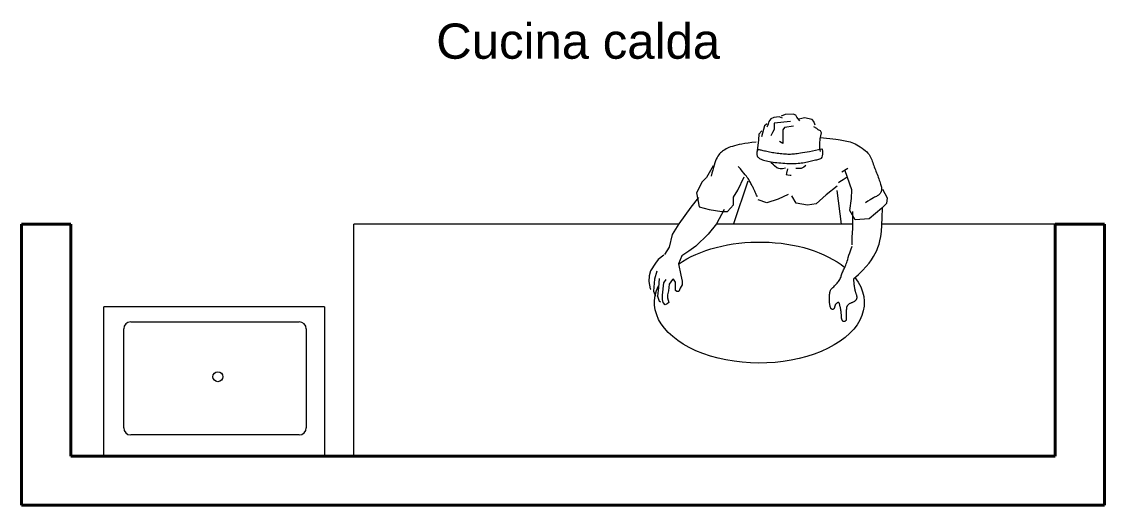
# Model space of a CAD drawing. Header units: inches. Extents: x -2770 to 3095, y -2847 to 3009.
# Drawn here: x 43.92 to 45.575, y 112.545 to 113.283 of the extents above; entities that cross this region are included whole.
import ezdxf

# ---------------------------------------------------------------- set-up
doc = ezdxf.new("R2010")
doc.units = ezdxf.units.IN
doc.header["$LTSCALE"] = 0.1
doc.header["$MEASUREMENT"] = 0
doc.layers.add('ARREDI attrezzature - furniture', color=175, linetype='Continuous', lineweight=9)
doc.layers.add('MURATURA sezioni - section wall', color=7, linetype='Continuous', lineweight=40)
doc.layers.add('SCRITTE - txt', color=252, linetype='Continuous')
doc.styles.add('style1', font='Arial.ttf')

msp = doc.modelspace()

# ---------------------------------------------------------------- linework, layer by layer
at = {"layer": 'ARREDI attrezzature - furniture'}
for p, q in [((45.06242, 113.13057), (45.06162, 113.12667)), ((45.06582, 113.13458), (45.06242, 113.13057)), ((45.07013, 113.13669), (45.06582, 113.13458)), ((45.07816, 113.13767), (45.07013, 113.13669)), ((45.07078, 113.12831), (45.07066, 113.11846)), ((45.09559, 113.13057), (45.07078, 113.12831)), ((45.08317, 113.13585), (45.07816, 113.13767)), ((45.08733, 113.1412), (45.08153, 113.13871)), ((45.09965, 113.14213), (45.08733, 113.1412)), ((45.10373, 113.14033), (45.09965, 113.14213)), ((45.10537, 113.13734), (45.10373, 113.14033)), ((45.10977, 113.13188), (45.10537, 113.13734)), ((45.11299, 113.13549), (45.10831, 113.13406)), ((45.1171, 113.13652), (45.11299, 113.13549)), ((45.12899, 113.13381), (45.1171, 113.13652)), ((45.13119, 113.13054), (45.12899, 113.13381)), ((45.13336, 113.12498), (45.13119, 113.13054)), ((45.05162, 113.11626), (45.04727, 113.11118)), ((45.05581, 113.12417), (45.05151, 113.10708)), ((45.05977, 113.12736), (45.05581, 113.12417)), ((45.06162, 113.12626), (45.0597, 113.12197)), ((45.06162, 113.12667), (45.06162, 113.12626)), ((45.06799, 113.11377), (45.06551, 113.10907)), ((45.07066, 113.11846), (45.06799, 113.11377)), ((45.08407, 113.11802), (45.08382, 113.09724)), ((45.08635, 113.12164), (45.08407, 113.11802)), ((45.10017, 113.12363), (45.08635, 113.12164)), ((45.13572, 113.12023), (45.13109, 113.12244)), ((45.13793, 113.11804), (45.13572, 113.12023)), ((45.14127, 113.11652), (45.13793, 113.11804)), ((45.14075, 113.10451), (45.14309, 113.11325)), ((45.14309, 113.11325), (45.14127, 113.11652)), ((45.01714, 113.09544), (45.01343, 113.0946)), ((45.02122, 113.09624), (45.01714, 113.09544)), ((45.02576, 113.09701), (45.02122, 113.09624)), ((45.0309, 113.09776), (45.02576, 113.09701)), ((45.03674, 113.09849), (45.0309, 113.09776)), ((45.04341, 113.09923), (45.03674, 113.09849)), ((45.04679, 113.10282), (45.04473, 113.08611)), ((45.04727, 113.11118), (45.04679, 113.10282)), ((45.08382, 113.09724), (45.07882, 113.10027)), ((45.14057, 113.08993), (45.14066, 113.09695)), ((45.14066, 113.09695), (45.14075, 113.10451)), ((45.1417, 113.10612), (45.16479, 113.10372)), ((45.16479, 113.10372), (45.16843, 113.10326)), ((45.16843, 113.10326), (45.17151, 113.10281)), ((45.17151, 113.10281), (45.17427, 113.10236)), ((45.17427, 113.10236), (45.17689, 113.10189)), ((45.17689, 113.10189), (45.17942, 113.10139)), ((45.17942, 113.10139), (45.1819, 113.10083)), ((45.1819, 113.10083), (45.18434, 113.1002)), ((45.18434, 113.1002), (45.18678, 113.09946)), ((45.18678, 113.09946), (45.18924, 113.09861)), ((45.18924, 113.09861), (45.19174, 113.0976)), ((45.19174, 113.0976), (45.19431, 113.09643)), ((45.19431, 113.09643), (45.19697, 113.09508)), ((45.19697, 113.09508), (45.19967, 113.09355)), ((44.98591, 113.07962), (44.98466, 113.07773)), ((44.98722, 113.0813), (44.98591, 113.07962)), ((44.9886, 113.0828), (44.98722, 113.0813)), ((44.99006, 113.08416), (44.9886, 113.0828)), ((44.99163, 113.08541), (44.99006, 113.08416)), ((44.99331, 113.08657), (44.99163, 113.08541)), ((44.99513, 113.08768), (44.99331, 113.08657)), ((44.99709, 113.08876), (44.99513, 113.08768)), ((44.99924, 113.08981), (44.99709, 113.08876)), ((45.00157, 113.09083), (44.99924, 113.08981)), ((45.00414, 113.09183), (45.00157, 113.09083)), ((45.00695, 113.09279), (45.00414, 113.09183)), ((45.01004, 113.09371), (45.00695, 113.09279)), ((45.01343, 113.0946), (45.01004, 113.09371)), ((45.04427, 113.08253), (45.04424, 113.08163)), ((45.04424, 113.08163), (45.04427, 113.08071)), ((45.04432, 113.08339), (45.04427, 113.08253)), ((45.04427, 113.08071), (45.04437, 113.07976)), ((45.04438, 113.0842), (45.04432, 113.08339)), ((45.04437, 113.07976), (45.04459, 113.07882)), ((45.04446, 113.08494), (45.04438, 113.0842)), ((45.04459, 113.08561), (45.04446, 113.08494)), ((45.04478, 113.08619), (45.04459, 113.08561)), ((45.04459, 113.07882), (45.04493, 113.07789)), ((45.04506, 113.08668), (45.04478, 113.08619)), ((45.04544, 113.08707), (45.04506, 113.08668)), ((45.04596, 113.08734), (45.04544, 113.08707)), ((45.04664, 113.08748), (45.04596, 113.08734)), ((45.04748, 113.08749), (45.04664, 113.08748)), ((45.04849, 113.08738), (45.04748, 113.08749)), ((45.04966, 113.08717), (45.04849, 113.08738)), ((45.05098, 113.08687), (45.04966, 113.08717)), ((45.05244, 113.08651), (45.05098, 113.08687)), ((45.05403, 113.0861), (45.05244, 113.08651)), ((45.05575, 113.08566), (45.05403, 113.0861)), ((45.05758, 113.08521), (45.05575, 113.08566)), ((45.05951, 113.08476), (45.05758, 113.08521)), ((45.06154, 113.08431), (45.05951, 113.08476)), ((45.06365, 113.08388), (45.06154, 113.08431)), ((45.06584, 113.08346), (45.06365, 113.08388)), ((45.06809, 113.08306), (45.06584, 113.08346)), ((45.0704, 113.08268), (45.06809, 113.08306)), ((45.07276, 113.08232), (45.0704, 113.08268)), ((45.07515, 113.08198), (45.07276, 113.08232)), ((45.07757, 113.08167), (45.07515, 113.08198)), ((45.07999, 113.08139), (45.07757, 113.08167)), ((45.08241, 113.08114), (45.07999, 113.08139)), ((45.0848, 113.08093), (45.08241, 113.08114)), ((45.08715, 113.08076), (45.0848, 113.08093)), ((45.08943, 113.08064), (45.08715, 113.08076)), ((45.09163, 113.08056), (45.08943, 113.08064)), ((45.09374, 113.08054), (45.09163, 113.08056)), ((45.09574, 113.08056), (45.09374, 113.08054)), ((45.09768, 113.08065), (45.09574, 113.08056)), ((45.09961, 113.08078), (45.09768, 113.08065)), ((45.10159, 113.08097), (45.09961, 113.08078)), ((45.10366, 113.08121), (45.10159, 113.08097)), ((45.10589, 113.0815), (45.10366, 113.08121)), ((45.10832, 113.08185), (45.10589, 113.0815)), ((45.11102, 113.08225), (45.10832, 113.08185)), ((45.11401, 113.0827), (45.11102, 113.08225)), ((45.11733, 113.08322), (45.11401, 113.0827)), ((45.12095, 113.08382), (45.11733, 113.08322)), ((45.12488, 113.08452), (45.12095, 113.08382)), ((45.12913, 113.08533), (45.12488, 113.08452)), ((45.13369, 113.08626), (45.12913, 113.08533)), ((45.13855, 113.08732), (45.13369, 113.08626)), ((45.14372, 113.08854), (45.13855, 113.08732)), ((45.14163, 113.08492), (45.14057, 113.08993)), ((45.1449, 113.08422), (45.14447, 113.0888)), ((45.14462, 113.0781), (45.14494, 113.08071)), ((45.14494, 113.08071), (45.1449, 113.08422)), ((45.19967, 113.09355), (45.20237, 113.09189)), ((45.20237, 113.09189), (45.20502, 113.09011)), ((45.20502, 113.09011), (45.20755, 113.08823)), ((45.20755, 113.08823), (45.20993, 113.08629)), ((45.20993, 113.08629), (45.21211, 113.0843)), ((45.21211, 113.0843), (45.21402, 113.08229)), ((45.21402, 113.08229), (45.21564, 113.08028)), ((45.21564, 113.08028), (45.217, 113.07826)), ((44.9774, 113.06315), (44.96749, 113.04545)), ((44.97888, 113.06422), (44.97778, 113.06055)), ((44.97999, 113.06754), (44.97888, 113.06422)), ((44.98112, 113.07053), (44.97999, 113.06754)), ((44.98228, 113.07321), (44.98112, 113.07053)), ((44.98346, 113.0756), (44.98228, 113.07321)), ((44.98466, 113.07773), (44.98346, 113.0756)), ((45.01909, 113.05827), (45.0156, 113.06214)), ((45.04493, 113.07789), (45.04544, 113.07698)), ((45.04544, 113.07698), (45.04613, 113.0761)), ((45.04613, 113.0761), (45.04703, 113.07527)), ((45.04703, 113.07527), (45.04813, 113.07449)), ((45.04813, 113.07449), (45.04944, 113.07375)), ((45.04944, 113.07375), (45.05094, 113.07305)), ((45.05094, 113.07305), (45.05263, 113.07239)), ((45.05263, 113.07239), (45.0545, 113.07177)), ((45.0545, 113.07177), (45.05655, 113.07119)), ((45.05655, 113.07119), (45.05877, 113.07064)), ((45.05877, 113.07064), (45.06114, 113.07012)), ((45.06114, 113.07012), (45.06367, 113.06963)), ((45.06367, 113.06963), (45.06632, 113.06918)), ((45.06963, 113.06461), (45.06538, 113.06804)), ((45.06632, 113.06918), (45.06908, 113.06876)), ((45.06908, 113.06876), (45.07194, 113.06837)), ((45.0711, 113.06284), (45.06963, 113.06461)), ((45.07498, 113.06023), (45.0711, 113.06284)), ((45.07194, 113.06837), (45.07487, 113.06802)), ((45.07487, 113.06802), (45.07785, 113.0677)), ((45.07785, 113.0677), (45.08087, 113.06742)), ((45.08087, 113.06742), (45.08392, 113.06717)), ((45.08392, 113.06717), (45.08697, 113.06697)), ((45.08697, 113.06697), (45.09001, 113.0668)), ((45.09001, 113.0668), (45.09302, 113.06669)), ((45.09302, 113.06669), (45.09599, 113.06663)), ((45.09599, 113.06663), (45.09891, 113.06662)), ((45.09891, 113.06662), (45.10175, 113.06668)), ((45.10175, 113.06668), (45.10451, 113.06679)), ((45.10451, 113.06679), (45.10716, 113.06698)), ((45.10716, 113.06698), (45.10972, 113.06723)), ((45.10972, 113.06723), (45.11219, 113.06753)), ((45.11219, 113.06753), (45.11459, 113.06788)), ((45.11459, 113.06788), (45.11692, 113.06827)), ((45.11919, 113.06333), (45.11617, 113.0608)), ((45.11692, 113.06827), (45.1192, 113.06869)), ((45.1192, 113.06869), (45.12142, 113.06913)), ((45.12142, 113.06913), (45.12361, 113.0696)), ((45.12361, 113.0696), (45.12577, 113.07007)), ((45.12577, 113.07007), (45.12788, 113.07056)), ((45.12788, 113.07056), (45.12995, 113.07104)), ((45.12995, 113.07104), (45.13195, 113.07151)), ((45.13195, 113.07151), (45.13387, 113.07198)), ((45.13387, 113.07198), (45.13571, 113.07243)), ((45.13571, 113.07243), (45.13745, 113.07286)), ((45.13745, 113.07286), (45.13908, 113.07327)), ((45.13908, 113.07327), (45.14059, 113.07367)), ((45.14059, 113.07367), (45.14193, 113.0742)), ((45.14193, 113.0742), (45.14308, 113.07501)), ((45.14308, 113.07501), (45.14398, 113.07626)), ((45.14398, 113.07626), (45.14462, 113.0781)), ((45.217, 113.07826), (45.21814, 113.07624)), ((45.21814, 113.07624), (45.21911, 113.07421)), ((45.21911, 113.07421), (45.21994, 113.07216)), ((45.21994, 113.07216), (45.22069, 113.07008)), ((45.22069, 113.07008), (45.2214, 113.06797)), ((45.2214, 113.06797), (45.22212, 113.06583)), ((45.22212, 113.06583), (45.22287, 113.06365)), ((45.22287, 113.06365), (45.22366, 113.06144)), ((44.96749, 113.04545), (44.96051, 113.03851)), ((44.97565, 113.05209), (44.9746, 113.04725)), ((44.97671, 113.05652), (44.97565, 113.05209)), ((44.97778, 113.06055), (44.97671, 113.05652)), ((45.01515, 113.0257), (45.02491, 113.0461)), ((45.02202, 113.05493), (45.01909, 113.05827)), ((45.02446, 113.05203), (45.02202, 113.05493)), ((45.02647, 113.04952), (45.02446, 113.05203)), ((45.02814, 113.04733), (45.02647, 113.04952)), ((45.02953, 113.04539), (45.02814, 113.04733)), ((45.0307, 113.04365), (45.02953, 113.04539)), ((45.07757, 113.05911), (45.07498, 113.06023)), ((45.0798, 113.05841), (45.07757, 113.05911)), ((45.08334, 113.05837), (45.0798, 113.05841)), ((45.08783, 113.05939), (45.08334, 113.05837)), ((45.08942, 113.05208), (45.08902, 113.04979)), ((45.08902, 113.04979), (45.09162, 113.04949)), ((45.09098, 113.05828), (45.08942, 113.05208)), ((45.09162, 113.04949), (45.09497, 113.04864)), ((45.09497, 113.04864), (45.09664, 113.04862)), ((45.10702, 113.05875), (45.10385, 113.05879)), ((45.11205, 113.0591), (45.10702, 113.05875)), ((45.11617, 113.0608), (45.11205, 113.0591)), ((45.18311, 113.05904), (45.17428, 113.05348)), ((45.18239, 113.04569), (45.17915, 113.04364)), ((45.18924, 113.02643), (45.17934, 113.05531)), ((45.22366, 113.06144), (45.22449, 113.0592)), ((45.22449, 113.0592), (45.22535, 113.05695)), ((45.22535, 113.05695), (45.22622, 113.05468)), ((45.22622, 113.05468), (45.22711, 113.05241)), ((45.22711, 113.05241), (45.228, 113.05014)), ((45.228, 113.05014), (45.22889, 113.04789)), ((45.22889, 113.04789), (45.22976, 113.04565)), ((45.22976, 113.04565), (45.23061, 113.04345)), ((44.96051, 113.03851), (44.95193, 113.02202)), ((45.00926, 112.9749), (45.03075, 113.04011)), ((45.03174, 113.04202), (45.0307, 113.04365)), ((45.03269, 113.04046), (45.03174, 113.04202)), ((45.03358, 113.03896), (45.03269, 113.04046)), ((45.03441, 113.03751), (45.03358, 113.03896)), ((45.03518, 113.03611), (45.03441, 113.03751)), ((45.03591, 113.03476), (45.03518, 113.03611)), ((45.03659, 113.03346), (45.03591, 113.03476)), ((45.03723, 113.0322), (45.03659, 113.03346)), ((45.03783, 113.03098), (45.03723, 113.0322)), ((45.03841, 113.0298), (45.03783, 113.03098)), ((45.03896, 113.02865), (45.03841, 113.0298)), ((45.16687, 113.03176), (45.1503, 113.01884)), ((45.17106, 113.03842), (45.16884, 113.03692)), ((45.17351, 113.04003), (45.17106, 113.03842)), ((45.1762, 113.04176), (45.17351, 113.04003)), ((45.17915, 113.04364), (45.1762, 113.04176)), ((45.23061, 113.04345), (45.23141, 113.0413)), ((45.23141, 113.0413), (45.23217, 113.03922)), ((45.23217, 113.03922), (45.23286, 113.03722)), ((45.23286, 113.03722), (45.23346, 113.03531)), ((45.23346, 113.03531), (45.23397, 113.03351)), ((45.23397, 113.03351), (45.23437, 113.03185)), ((45.23437, 113.03185), (45.23466, 113.03032)), ((45.23466, 113.03032), (45.23482, 113.02892)), ((45.23482, 113.02892), (45.23488, 113.02764)), ((44.94364, 113.00011), (44.95556, 113.01468)), ((44.95193, 113.02202), (44.95613, 113.00037)), ((45.00855, 113.00351), (45.00869, 113.01498)), ((45.00869, 113.01498), (45.01515, 113.0257)), ((45.0395, 113.02752), (45.03896, 113.02865)), ((45.04003, 113.0264), (45.0395, 113.02752)), ((45.04055, 113.02528), (45.04003, 113.0264)), ((45.04107, 113.02415), (45.04055, 113.02528)), ((45.04159, 113.023), (45.04107, 113.02415)), ((45.04213, 113.02181), (45.04159, 113.023)), ((45.04268, 113.02059), (45.04213, 113.02181)), ((45.04325, 113.01934), (45.04268, 113.02059)), ((45.04384, 113.01807), (45.04325, 113.01934)), ((45.04444, 113.01681), (45.04384, 113.01807)), ((45.04505, 113.01556), (45.04444, 113.01681)), ((45.09233, 113.01954), (45.07691, 113.01209)), ((45.10419, 113.00627), (45.09776, 113.01729)), ((45.1503, 113.01884), (45.1348, 113.0048)), ((45.16625, 113.02563), (45.17324, 112.97397)), ((45.18624, 112.99461), (45.18907, 113.01307)), ((45.18907, 113.01307), (45.18924, 113.02643)), ((45.22008, 113.01266), (45.21732, 113.01103)), ((45.22235, 113.01395), (45.22008, 113.01266)), ((45.22422, 113.01497), (45.22235, 113.01395)), ((45.22576, 113.01579), (45.22422, 113.01497)), ((45.22704, 113.01648), (45.22576, 113.01579)), ((45.22815, 113.0171), (45.22704, 113.01648)), ((45.22916, 113.01771), (45.22815, 113.0171)), ((45.23006, 113.01834), (45.22916, 113.01771)), ((45.23088, 113.01898), (45.23006, 113.01834)), ((45.23162, 113.01964), (45.23088, 113.01898)), ((45.23227, 113.02034), (45.23162, 113.01964)), ((45.23285, 113.02106), (45.23227, 113.02034)), ((45.23336, 113.02182), (45.23285, 113.02106)), ((45.2338, 113.02263), (45.23336, 113.02182)), ((45.23417, 113.02349), (45.2338, 113.02263)), ((45.23447, 113.0244), (45.23417, 113.02349)), ((45.2347, 113.02539), (45.23447, 113.0244)), ((45.23483, 113.02647), (45.2347, 113.02539)), ((45.23488, 113.02764), (45.23483, 113.02647)), ((45.2364, 113.02721), (45.24332, 113.0143)), ((45.24332, 113.0143), (45.24247, 113.0054)), ((44.92562, 112.97442), (44.94364, 113.00011)), ((44.95613, 113.00037), (44.97137, 112.99627)), ((44.97137, 112.99627), (44.99053, 112.99347)), ((44.99411, 112.99639), (44.98265, 112.97426)), ((44.99948, 112.99336), (45.00855, 113.00351)), ((45.05936, 113.00681), (45.04628, 113.01137)), ((45.07691, 113.01209), (45.05936, 113.00681)), ((45.12164, 113.00278), (45.10419, 113.00627)), ((45.1348, 113.0048), (45.12164, 113.00278)), ((45.21401, 113.00899), (45.21005, 113.00647)), ((45.21732, 113.01103), (45.21401, 113.00899)), ((45.2353, 112.99847), (45.21609, 112.9821)), ((45.24247, 113.0054), (45.2353, 112.99847)), ((45.23576, 112.98411), (45.23605, 112.99819)), ((44.99053, 112.99347), (44.99948, 112.99336)), ((45.19427, 112.98048), (45.18624, 112.99461)), ((45.1911, 112.98709), (45.19088, 112.99321)), ((45.19096, 112.97404), (45.19111, 112.98066)), ((45.19111, 112.98066), (45.1911, 112.98709)), ((45.21609, 112.9821), (45.19427, 112.98048)), ((45.23526, 112.97249), (45.23576, 112.98411)), ((44.42808, 112.61973), (44.42808, 112.97397)), ((44.92534, 112.97397), (44.42808, 112.97397)), ((44.91518, 112.95821), (44.92562, 112.97442)), ((44.98265, 112.97426), (44.9696, 112.95863)), ((45.19096, 112.97397), (44.98242, 112.97397)), ((45.1904, 112.96073), (45.19071, 112.96736)), ((45.19071, 112.96736), (45.19096, 112.97404)), ((45.23359, 112.95518), (45.23454, 112.96297)), ((45.23454, 112.96297), (45.23526, 112.97249)), ((45.50035, 112.97397), (45.23532, 112.97397)), ((44.91047, 112.93896), (44.91518, 112.95821)), ((44.9696, 112.95863), (44.95112, 112.94049)), ((45.1897, 112.94233), (45.18984, 112.94809)), ((45.18984, 112.94809), (45.19009, 112.95426)), ((45.19009, 112.95426), (45.1904, 112.96073)), ((45.23099, 112.94333), (45.23241, 112.94876)), ((45.23241, 112.94876), (45.23359, 112.95518)), ((44.90362, 112.92784), (44.91047, 112.93896)), ((44.9404, 112.93293), (44.9295, 112.9255)), ((44.95112, 112.94049), (44.9404, 112.93293)), ((45.18502, 112.92645), (45.18629, 112.93034)), ((45.18629, 112.93034), (45.18782, 112.93488)), ((45.18782, 112.93488), (45.18967, 112.94017)), ((45.22256, 112.92471), (45.22517, 112.92943)), ((45.22517, 112.92943), (45.22739, 112.93401)), ((45.22739, 112.93401), (45.22932, 112.93854)), ((45.22932, 112.93854), (45.23099, 112.94333)), ((44.88929, 112.91425), (44.88188, 112.9026)), ((44.89328, 112.92027), (44.88929, 112.91425)), ((44.90212, 112.92678), (44.89328, 112.92027)), ((44.9295, 112.9255), (44.92432, 112.91328)), ((44.92432, 112.91328), (44.92821, 112.89596)), ((45.18006, 112.91147), (45.18082, 112.91344)), ((45.18082, 112.91344), (45.18155, 112.9155)), ((45.18155, 112.9155), (45.18228, 112.91774)), ((45.18228, 112.91774), (45.18307, 112.92025)), ((45.18307, 112.92025), (45.18396, 112.92312)), ((45.18396, 112.92312), (45.18502, 112.92645)), ((45.21117, 112.90914), (45.21568, 112.91461)), ((45.21568, 112.91461), (45.21944, 112.91978)), ((45.21944, 112.91978), (45.22256, 112.92471)), ((44.88188, 112.9026), (44.87974, 112.89506)), ((44.89157, 112.90248), (44.88788, 112.88983)), ((45.17334, 112.89517), (45.1738, 112.8966)), ((45.1738, 112.8966), (45.17429, 112.89805)), ((45.17429, 112.89805), (45.17483, 112.89954)), ((45.17483, 112.89954), (45.17545, 112.90108)), ((45.17545, 112.90108), (45.17614, 112.90266)), ((45.17614, 112.90266), (45.17688, 112.9043)), ((45.17688, 112.9043), (45.17766, 112.906)), ((45.17766, 112.906), (45.17846, 112.90775)), ((45.17846, 112.90775), (45.17927, 112.90958)), ((45.17927, 112.90958), (45.18006, 112.91147)), ((45.19186, 112.89047), (45.19938, 112.89712)), ((45.19938, 112.89712), (45.20578, 112.90333)), ((45.20578, 112.90333), (45.21117, 112.90914)), ((44.87974, 112.89506), (44.87926, 112.88643)), ((44.87926, 112.88643), (44.88117, 112.8752)), ((44.88788, 112.88983), (44.88616, 112.8715)), ((44.89498, 112.89123), (44.89387, 112.87707)), ((44.89988, 112.86579), (44.90216, 112.88453)), ((44.90216, 112.88453), (44.90577, 112.88962)), ((44.91015, 112.88241), (44.9091, 112.8723)), ((44.91546, 112.8895), (44.91015, 112.88241)), ((44.91695, 112.89002), (44.91546, 112.8895)), ((44.91988, 112.88539), (44.91695, 112.89002)), ((44.91979, 112.87824), (44.91988, 112.88539)), ((44.93008, 112.88162), (44.92685, 112.87613)), ((44.92821, 112.89596), (44.93015, 112.88675)), ((44.93015, 112.88675), (44.93008, 112.88162)), ((45.16163, 112.87857), (45.16284, 112.87977)), ((45.16284, 112.87977), (45.16413, 112.88106)), ((45.16413, 112.88106), (45.16545, 112.88242)), ((45.16545, 112.88242), (45.16676, 112.88382)), ((45.16676, 112.88382), (45.16801, 112.88526)), ((45.16801, 112.88526), (45.16917, 112.88671)), ((45.16917, 112.88671), (45.17018, 112.88815)), ((45.17018, 112.88815), (45.17104, 112.88957)), ((45.17104, 112.88957), (45.17175, 112.89097)), ((45.17175, 112.89097), (45.17235, 112.89237)), ((45.17235, 112.89237), (45.17287, 112.89376)), ((45.17287, 112.89376), (45.17334, 112.89517)), ((45.19186, 112.8898), (45.19203, 112.88726)), ((45.19203, 112.88726), (45.19222, 112.8851)), ((45.19222, 112.8851), (45.1924, 112.88325)), ((45.1924, 112.88325), (45.19258, 112.88168)), ((45.19258, 112.88168), (45.19277, 112.88034)), ((45.19277, 112.88034), (45.19295, 112.87918)), ((44.88117, 112.8752), (44.8821, 112.87465)), ((44.88616, 112.8715), (44.88905, 112.8639)), ((44.89387, 112.87707), (44.89259, 112.86386)), ((44.89259, 112.86386), (44.89511, 112.85667)), ((44.90018, 112.85918), (44.89988, 112.86579)), ((44.90753, 112.86624), (44.90748, 112.86165)), ((44.9091, 112.8723), (44.90753, 112.86624)), ((44.91972, 112.87271), (44.91979, 112.87824)), ((44.92175, 112.87106), (44.91972, 112.87271)), ((44.92474, 112.87103), (44.92175, 112.87106)), ((44.92685, 112.87613), (44.92474, 112.87103)), ((45.15537, 112.86252), (45.15538, 112.86357)), ((45.15538, 112.86357), (45.1554, 112.86465)), ((45.1554, 112.86465), (45.15543, 112.86575)), ((45.15543, 112.86575), (45.15549, 112.86684)), ((45.15549, 112.86684), (45.15557, 112.86791)), ((45.15557, 112.86791), (45.15568, 112.86895)), ((45.15568, 112.86895), (45.15583, 112.86994)), ((45.15583, 112.86994), (45.15603, 112.87086)), ((45.15603, 112.87086), (45.15627, 112.87171)), ((45.15627, 112.87171), (45.15659, 112.8725)), ((45.15659, 112.8725), (45.15698, 112.87325)), ((45.15698, 112.87325), (45.15745, 112.87401)), ((45.15745, 112.87401), (45.15804, 112.87478)), ((45.15804, 112.87478), (45.15873, 112.87559)), ((45.15873, 112.87559), (45.15955, 112.87648)), ((45.15955, 112.87648), (45.16052, 112.87747)), ((45.16052, 112.87747), (45.16163, 112.87857)), ((45.19295, 112.87918), (45.19312, 112.87815)), ((45.19312, 112.87815), (45.19329, 112.8772)), ((45.19329, 112.8772), (45.19345, 112.8763)), ((45.19345, 112.8763), (45.1936, 112.87542)), ((45.1936, 112.87542), (45.19376, 112.87457)), ((45.19376, 112.87457), (45.19393, 112.87373)), ((45.19393, 112.87373), (45.19411, 112.8729)), ((45.19411, 112.8729), (45.19431, 112.87208)), ((45.19431, 112.87208), (45.19454, 112.87125)), ((45.19454, 112.87125), (45.19479, 112.87041)), ((45.19479, 112.87041), (45.19507, 112.86956)), ((45.19507, 112.86956), (45.19538, 112.86869)), ((45.19538, 112.86869), (45.19569, 112.86781)), ((45.19569, 112.86781), (45.19599, 112.86693)), ((45.19599, 112.86693), (45.19627, 112.86605)), ((45.19627, 112.86605), (45.19652, 112.86518)), ((45.19652, 112.86518), (45.19672, 112.86431)), ((45.19672, 112.86431), (45.19685, 112.86346)), ((45.19685, 112.86346), (45.1969, 112.86262)), ((44.38324, 112.84757), (44.04594, 112.84757)), ((44.04594, 112.61973), (44.04594, 112.84757)), ((44.38324, 112.84757), (44.38324, 112.61973)), ((44.89511, 112.85667), (44.89715, 112.85557)), ((44.90124, 112.85457), (44.90018, 112.85918)), ((44.90418, 112.85089), (44.90124, 112.85457)), ((44.90736, 112.85247), (44.90418, 112.85089)), ((44.90944, 112.85447), (44.90736, 112.85247)), ((44.90748, 112.86165), (44.90944, 112.85447)), ((45.15533, 112.85874), (45.15534, 112.85963)), ((45.15533, 112.85788), (45.15533, 112.85874)), ((45.15534, 112.85705), (45.15533, 112.85788)), ((45.15534, 112.86055), (45.15535, 112.86152)), ((45.15534, 112.85963), (45.15534, 112.86055)), ((45.15535, 112.85624), (45.15534, 112.85705)), ((45.15535, 112.86152), (45.15537, 112.86252)), ((45.15537, 112.85546), (45.15535, 112.85624)), ((45.1554, 112.85469), (45.15537, 112.85546)), ((45.15544, 112.85393), (45.1554, 112.85469)), ((45.1555, 112.85319), (45.15544, 112.85393)), ((45.15557, 112.85245), (45.1555, 112.85319)), ((45.15566, 112.85172), (45.15557, 112.85245)), ((45.15576, 112.85099), (45.15566, 112.85172)), ((45.15589, 112.85025), (45.15576, 112.85099)), ((45.15605, 112.84951), (45.15589, 112.85025)), ((45.15622, 112.84876), (45.15605, 112.84951)), ((45.15643, 112.84802), (45.15622, 112.84876)), ((45.15666, 112.8473), (45.15643, 112.84802)), ((45.15692, 112.84662), (45.15666, 112.8473)), ((45.16291, 112.84709), (45.1628, 112.84665)), ((45.16302, 112.84755), (45.16291, 112.84709)), ((45.16313, 112.84804), (45.16302, 112.84755)), ((45.16324, 112.84854), (45.16313, 112.84804)), ((45.16336, 112.84904), (45.16324, 112.84854)), ((45.1635, 112.84954), (45.16336, 112.84904)), ((45.16367, 112.85004), (45.1635, 112.84954)), ((45.16387, 112.85052), (45.16367, 112.85004)), ((45.16411, 112.85099), (45.16387, 112.85052)), ((45.16439, 112.85143), (45.16411, 112.85099)), ((45.16472, 112.85184), (45.16439, 112.85143)), ((45.16507, 112.85223), (45.16472, 112.85184)), ((45.16545, 112.85259), (45.16507, 112.85223)), ((45.16584, 112.85292), (45.16545, 112.85259)), ((45.16625, 112.85323), (45.16584, 112.85292)), ((45.16666, 112.85351), (45.16625, 112.85323)), ((45.16706, 112.85376), (45.16666, 112.85351)), ((45.16746, 112.85399), (45.16706, 112.85376)), ((45.16783, 112.85418), (45.16746, 112.85399)), ((45.1682, 112.85432), (45.16783, 112.85418)), ((45.16854, 112.85441), (45.1682, 112.85432)), ((45.16887, 112.85445), (45.16854, 112.85441)), ((45.16917, 112.85441), (45.16887, 112.85445)), ((45.16945, 112.85429), (45.16917, 112.85441)), ((45.16971, 112.85409), (45.16945, 112.85429)), ((45.16994, 112.8538), (45.16971, 112.85409)), ((45.17014, 112.85341), (45.16994, 112.8538)), ((45.17033, 112.85294), (45.17014, 112.85341)), ((45.17051, 112.85239), (45.17033, 112.85294)), ((45.17069, 112.85175), (45.17051, 112.85239)), ((45.17086, 112.85104), (45.17069, 112.85175)), ((45.17104, 112.85026), (45.17086, 112.85104)), ((45.17123, 112.84942), (45.17104, 112.85026)), ((45.17144, 112.8485), (45.17123, 112.84942)), ((45.17166, 112.84754), (45.17144, 112.8485)), ((45.17188, 112.84652), (45.17166, 112.84754)), ((45.1814, 112.84708), (45.18127, 112.8465)), ((45.18156, 112.84765), (45.1814, 112.84708)), ((45.18176, 112.84821), (45.18156, 112.84765)), ((45.18201, 112.84876), (45.18176, 112.84821)), ((45.18231, 112.84931), (45.18201, 112.84876)), ((45.18267, 112.84985), (45.18231, 112.84931)), ((45.18309, 112.85037), (45.18267, 112.84985)), ((45.18356, 112.85087), (45.18309, 112.85037)), ((45.1841, 112.85136), (45.18356, 112.85087)), ((45.18471, 112.85182), (45.1841, 112.85136)), ((45.18539, 112.85225), (45.18471, 112.85182)), ((45.18613, 112.85266), (45.18539, 112.85225)), ((45.18691, 112.85305), (45.18613, 112.85266)), ((45.18772, 112.85342), (45.18691, 112.85305)), ((45.18854, 112.85377), (45.18772, 112.85342)), ((45.18936, 112.85411), (45.18854, 112.85377)), ((45.19016, 112.85444), (45.18936, 112.85411)), ((45.19093, 112.85475), (45.19016, 112.85444)), ((45.19166, 112.85506), (45.19093, 112.85475)), ((45.19234, 112.85537), (45.19166, 112.85506)), ((45.19297, 112.85569), (45.19234, 112.85537)), ((45.19356, 112.85603), (45.19297, 112.85569)), ((45.1941, 112.85639), (45.19356, 112.85603)), ((45.1946, 112.85679), (45.1941, 112.85639)), ((45.19506, 112.85724), (45.1946, 112.85679)), ((45.19547, 112.85774), (45.19506, 112.85724)), ((45.19584, 112.85829), (45.19547, 112.85774)), ((45.19616, 112.85891), (45.19584, 112.85829)), ((45.19643, 112.85957), (45.19616, 112.85891)), ((45.19664, 112.86028), (45.19643, 112.85957)), ((45.1968, 112.86103), (45.19664, 112.86028)), ((45.19688, 112.86181), (45.1968, 112.86103)), ((45.1969, 112.86262), (45.19688, 112.86181)), ((45.1572, 112.84598), (45.15692, 112.84662)), ((45.15752, 112.84541), (45.1572, 112.84598)), ((45.15785, 112.84491), (45.15752, 112.84541)), ((45.15822, 112.84451), (45.15785, 112.84491)), ((45.15861, 112.84421), (45.15822, 112.84451)), ((45.15902, 112.84401), (45.15861, 112.84421)), ((45.15945, 112.8439), (45.15902, 112.84401)), ((45.15987, 112.84387), (45.15945, 112.8439)), ((45.16028, 112.84391), (45.15987, 112.84387)), ((45.16068, 112.84401), (45.16028, 112.84391)), ((45.16105, 112.84416), (45.16068, 112.84401)), ((45.16139, 112.84436), (45.16105, 112.84416)), ((45.16168, 112.84459), (45.16139, 112.84436)), ((45.16194, 112.84486), (45.16168, 112.84459)), ((45.16216, 112.84516), (45.16194, 112.84486)), ((45.16236, 112.84549), (45.16216, 112.84516)), ((45.16252, 112.84584), (45.16236, 112.84549)), ((45.16267, 112.84623), (45.16252, 112.84584)), ((45.1628, 112.84665), (45.16267, 112.84623)), ((45.17211, 112.84545), (45.17188, 112.84652)), ((45.17233, 112.84435), (45.17211, 112.84545)), ((45.17253, 112.84321), (45.17233, 112.84435)), ((45.17273, 112.84204), (45.17253, 112.84321)), ((45.1729, 112.84085), (45.17273, 112.84204)), ((45.17305, 112.83964), (45.1729, 112.84085)), ((45.17317, 112.83843), (45.17305, 112.83964)), ((45.17328, 112.83724), (45.17317, 112.83843)), ((45.17337, 112.83609), (45.17328, 112.83724)), ((45.17344, 112.83498), (45.17337, 112.83609)), ((45.17351, 112.83394), (45.17344, 112.83498)), ((45.17357, 112.83297), (45.17351, 112.83394)), ((45.17363, 112.83211), (45.17357, 112.83297)), ((45.17369, 112.83135), (45.17363, 112.83211)), ((45.17376, 112.83069), (45.17369, 112.83135)), ((45.17383, 112.83012), (45.17376, 112.83069)), ((45.17392, 112.82961), (45.17383, 112.83012)), ((45.18064, 112.83588), (45.18063, 112.83486)), ((45.18063, 112.83486), (45.18064, 112.83391)), ((45.18067, 112.83695), (45.18064, 112.83588)), ((45.18064, 112.83391), (45.18068, 112.83304)), ((45.18072, 112.83803), (45.18067, 112.83695)), ((45.18068, 112.83304), (45.18073, 112.83226)), ((45.18077, 112.83912), (45.18072, 112.83803)), ((45.18073, 112.83226), (45.1808, 112.83154)), ((45.18083, 112.84018), (45.18077, 112.83912)), ((45.1808, 112.83154), (45.18086, 112.83089)), ((45.18088, 112.84121), (45.18083, 112.84018)), ((45.18086, 112.83089), (45.18092, 112.8303)), ((45.18093, 112.84217), (45.18088, 112.84121)), ((45.18092, 112.8303), (45.18096, 112.82975)), ((45.18097, 112.84304), (45.18093, 112.84217)), ((45.18101, 112.84384), (45.18097, 112.84304)), ((45.18106, 112.84458), (45.18101, 112.84384)), ((45.18111, 112.84526), (45.18106, 112.84458)), ((45.18118, 112.8459), (45.18111, 112.84526)), ((45.18127, 112.8465), (45.18118, 112.8459)), ((44.0764, 112.71083), (44.0764, 112.81416)), ((44.0872, 112.82497), (44.34466, 112.82497)), ((44.35546, 112.81416), (44.35546, 112.66293)), ((45.17401, 112.82916), (45.17392, 112.82961)), ((45.17413, 112.82874), (45.17401, 112.82916)), ((45.17426, 112.82835), (45.17413, 112.82874)), ((45.17442, 112.82796), (45.17426, 112.82835)), ((45.1746, 112.82757), (45.17442, 112.82796)), ((45.17481, 112.82717), (45.1746, 112.82757)), ((45.17504, 112.82679), (45.17481, 112.82717)), ((45.1753, 112.82643), (45.17504, 112.82679)), ((45.17558, 112.8261), (45.1753, 112.82643)), ((45.17588, 112.82581), (45.17558, 112.8261)), ((45.17619, 112.82557), (45.17588, 112.82581)), ((45.17653, 112.82539), (45.17619, 112.82557)), ((45.17689, 112.82528), (45.17653, 112.82539)), ((45.17726, 112.82523), (45.17689, 112.82528)), ((45.17763, 112.82524), (45.17726, 112.82523)), ((45.17801, 112.8253), (45.17763, 112.82524)), ((45.17839, 112.82541), (45.17801, 112.8253)), ((45.17875, 112.82557), (45.17839, 112.82541)), ((45.1791, 112.82576), (45.17875, 112.82557)), ((45.17943, 112.82599), (45.1791, 112.82576)), ((45.17973, 112.82624), (45.17943, 112.82599)), ((45.18001, 112.82652), (45.17973, 112.82624)), ((45.18026, 112.82683), (45.18001, 112.82652)), ((45.18047, 112.82717), (45.18026, 112.82683)), ((45.18065, 112.82753), (45.18047, 112.82717)), ((45.18079, 112.82792), (45.18065, 112.82753)), ((45.18089, 112.82834), (45.18079, 112.82792)), ((45.18095, 112.82878), (45.18089, 112.82834)), ((45.18097, 112.82925), (45.18095, 112.82878)), ((45.18096, 112.82975), (45.18097, 112.82925)), ((44.0764, 112.66293), (44.0764, 112.71083)), ((44.21593, 112.65213), (44.0872, 112.65213)), ((44.34466, 112.65213), (44.21593, 112.65213)), ((44.41447, 112.61973), (44.07717, 112.61973))]:
    msp.add_line(p, q, dxfattribs=at)
msp.add_circle((44.22047, 112.74112), 0.00765, dxfattribs=at)
for centre, start, end in [((44.0872, 112.81416), 90, 180), ((44.34466, 112.81416), 0, 90), ((44.0872, 112.66293), 180, 270), ((44.34466, 112.66293), 270, 0)]:
    msp.add_arc(centre, 0.0108, start, end, dxfattribs=at)
at = {"layer": 'ARREDI attrezzature - furniture', "extrusion": (0, 0, -1)}
for start_param, end_param in [(10.1135941, 11.9467353), (5.8580662, 9.7055284)]:
    msp.add_ellipse((45.0481, 112.85433), major_axis=(0.16028, 0), ratio=0.5767634, start_param=start_param, end_param=end_param, dxfattribs=at)
at = {"layer": 'MURATURA sezioni - section wall'}
for p, q in [((43.99547, 112.97397), (43.92047, 112.97397)), ((43.92047, 112.97397), (43.92047, 112.54473)), ((43.99547, 112.97397), (43.99547, 112.61973)), ((45.50035, 112.97397), (45.50035, 112.61973)), ((45.57535, 112.97397), (45.50035, 112.97397)), ((45.57535, 112.97397), (45.57535, 112.54473)), ((43.99547, 112.61973), (45.50035, 112.61973)), ((43.92047, 112.54473), (45.57535, 112.54473))]:
    msp.add_line(p, q, dxfattribs=at)

# ---------------------------------------------------------------- texts
at = {"layer": 'SCRITTE - txt', "style": 'style1'}
msp.add_text('Cucina calda', height=0.0537347, dxfattribs=at).set_placement((44.55415, 113.22656))

doc.saveas('drawing.dxf')
